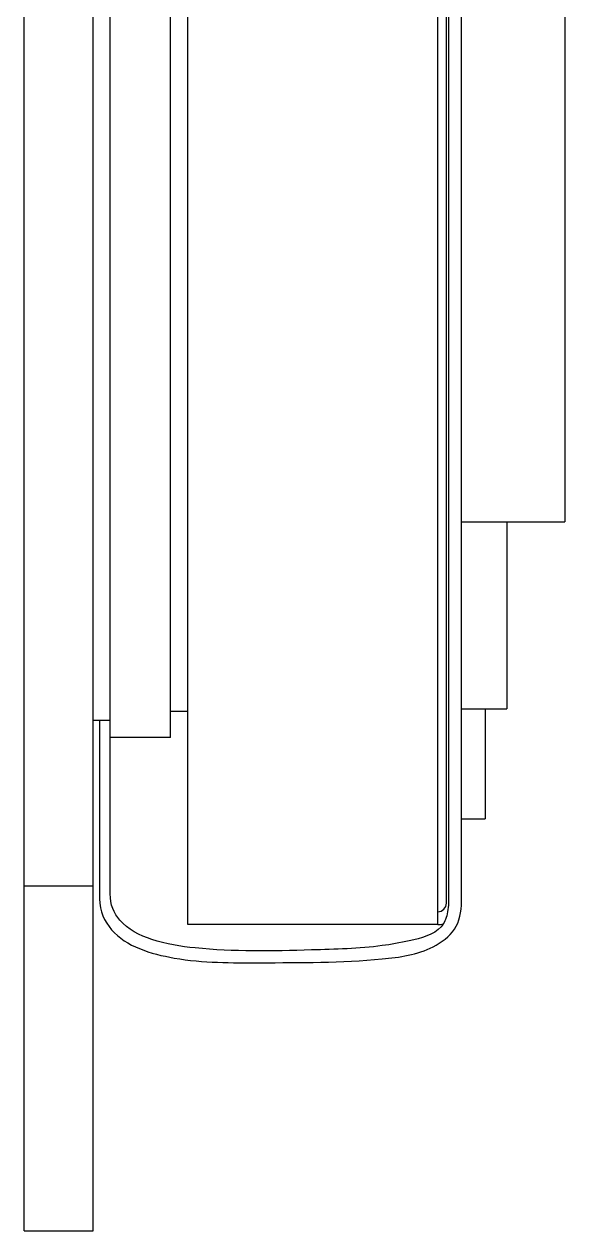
# Model space of a CAD drawing. Header units: inches. Extents: x -190 to 160, y -110 to 38.
# Drawn here: x -12.35 to -6.08, y -75.49 to -61.5 of the extents above; entities that cross this region are included whole.
import ezdxf

# ---------------------------------------------------------------- set-up
doc = ezdxf.new("R2010")
doc.units = ezdxf.units.IN
doc.header["$LTSCALE"] = 1.21
doc.header["$MEASUREMENT"] = 0
doc.layers.get('0').update_dxf_attribs({"linetype": 'CONTINUOUS'})

msp = doc.modelspace()

# ---------------------------------------------------------------- linework, layer by layer
at = {"color": 7, "linetype": 'Continuous'}
for p, q in [((-12.35, -75.487), (-12.35, -0.387)), ((-11.55, -75.487), (-11.55, -0.387)), ((-10.45, -71.937), (-10.45, -4.867)), ((-7.55, -71.937), (-7.55, -4.867)), ((-11.35, -71.579), (-11.35, -4.967)), ((-10.65, -69.767), (-10.65, -4.967)), ((-7.45, -71.687), (-7.45, -37.437)), ((-7.425, -55.437), (-7.425, -71.637)), ((-7.275, -71.668), (-7.275, -55.437)), ((-6.075, -60.097), (-6.075, -67.267)), ((-7.275, -67.267), (-6.075, -67.267)), ((-6.75, -67.267), (-6.75, -69.437)), ((-10.45, -69.467), (-10.65, -69.467)), ((-7.275, -69.437), (-6.75, -69.437)), ((-7, -69.437), (-7, -70.71)), ((-11.55, -69.567), (-11.35, -69.567)), ((-11.474, -69.567), (-11.474, -71.636)), ((-10.65, -69.767), (-11.35, -69.767)), ((-7.275, -70.71), (-7, -70.71)), ((-12.35, -71.487), (-11.55, -71.487)), ((-7.55, -71.937), (-10.45, -71.937)), ((-12.35, -75.487), (-11.55, -75.487))]:
    msp.add_line(p, q, dxfattribs=at)
for radius, end in [(0.1, 0), (0.25, 284.5364)]:
    msp.add_arc((-7.55, -71.687), radius, 270, end, dxfattribs=at)
for points, knots in [([(-7.425, -71.637), (-7.425, -71.669), (-7.428, -71.821), (-7.536, -72.041), (-7.86, -72.126), (-8.355, -72.213), (-9.195, -72.236), (-10.091, -72.258), (-10.843, -72.142), (-11.252, -71.942), (-11.352, -71.703), (-11.35, -71.579)], [0, 0, 0, 0, 0.039025, 0.075471, 0.165211, 0.236322, 0.418316, 0.717759, 0.831581, 0.927536, 1, 1, 1, 1]), ([(-11.474, -71.636), (-11.474, -71.782), (-11.302, -72.149), (-10.527, -72.385), (-9.479, -72.375), (-8.466, -72.381), (-7.682, -72.273), (-7.319, -72.005), (-7.275, -71.789), (-7.275, -71.668)], [0, 0, 0, 0, 0.079445, 0.24358, 0.449012, 0.740442, 0.865866, 0.931618, 1, 1, 1, 1])]:
    msp.add_open_spline(points, degree=3, knots=knots, dxfattribs=at)

doc.saveas('drawing.dxf')
